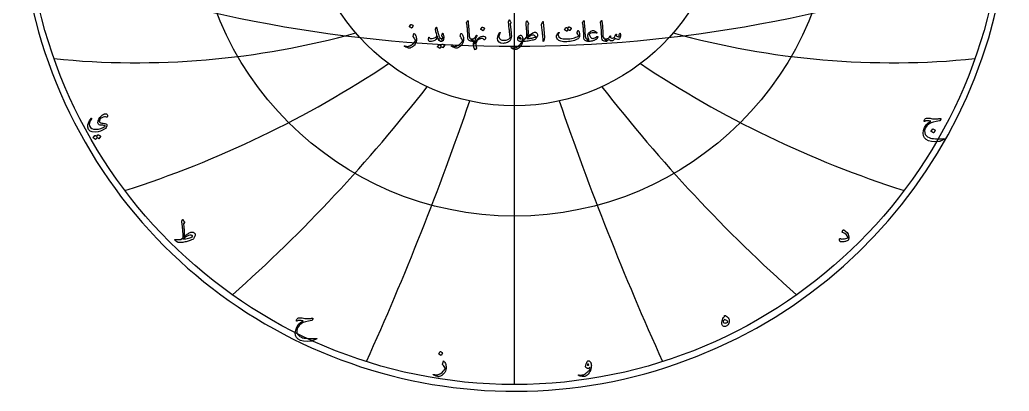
# Model space of a CAD drawing. Header units: millimetres. Extents: x -51 to 51, y -51 to 52.
# Drawn here: x -50.6 to 50.6, y -50.6 to -12.6 of the extents above; entities that cross this region are included whole.
import ezdxf

# ---------------------------------------------------------------- set-up
doc = ezdxf.new("R2010")
doc.units = ezdxf.units.MM
for name, color, linetype in [('CUT_OUTER', 1, 'Continuous'), ('ENGRAVE', 7, 'Continuous'), ('ENGRAVE_FINE', 8, 'Continuous'), ('TEXT', 5, 'Continuous')]:
    doc.layers.add(name, color=color, linetype=linetype)

msp = doc.modelspace()

# ---------------------------------------------------------------- linework, layer by layer
at = {"layer": 'CUT_OUTER'}
msp.add_arc((-0.0002, -0.0001), 50.6325, 130.429406, 87.801075, dxfattribs=at)
at = {"layer": 'ENGRAVE'}
for points in [[(0, -49.95), (0, 49.95)], [(0, -49.95), (0, -21.4029)]]:
    msp.add_lwpolyline(points, dxfattribs=at)
for radius in [49.95, 32.6967, 21.4029]:
    msp.add_circle((0, 0), radius, dxfattribs=at)
for centre, radius, start, end in [((-38.7121, 67.0514), 84.0452, 264.258008, 285.505033), ((38.7121, 67.0514), 84.0452, 254.494967, 275.741992), ((-72.8132, 72.8132), 108.0398, 287.750488, 303.685757), ((72.8132, 72.8132), 108.0398, 236.314243, 252.249512), ((-133.5269, 77.0918), 157.6124, 311.605628, 322.22914), ((133.5269, 77.0918), 157.6124, 217.77086, 228.394372), ((-297.5399, 79.7256), 309.7664, 335.730566, 341.042322), ((297.5399, 79.7256), 309.7664, 198.957678, 204.269434)]:
    msp.add_arc(centre, radius, start, end, dxfattribs=at)
at = {"layer": 'ENGRAVE_FINE'}
msp.add_arc((0, 123.9122), 139.2169, 249.143175, 290.856825, dxfattribs=at)
at = {"layer": 'TEXT'}
for points in [[(-10.605, -13.0777), (-10.6013, -13.074), (-10.5961, -13.0718), (-10.5895, -13.071), (-10.5813, -13.0718), (-10.5239, -13.095), (-10.4698, -13.1235), (-10.4191, -13.1571), (-10.3716, -13.1959), (-10.367, -13.2018), (-10.365, -13.2077), (-10.3655, -13.2136), (-10.3687, -13.2195), (-10.5075, -13.444), (-10.5127, -13.4493), (-10.5193, -13.4506), (-10.5274, -13.4479), (-10.537, -13.441), (-10.5453, -13.4351), (-10.5584, -13.4263), (-10.5764, -13.4145), (-10.5991, -13.3997), (-10.6269, -13.382), (-10.6604, -13.3613), (-10.6993, -13.3376), (-10.7438, -13.3111), (-10.7497, -13.3066), (-10.7527, -13.3022), (-10.7527, -13.2978), (-10.7497, -13.2933)], [(-4.7973, -12.6937), (-4.7916, -12.6848), (-4.7863, -12.6789), (-4.7813, -12.6759), (-4.7767, -12.6759), (-4.7697, -12.6798), (-4.7634, -12.6915), (-4.7578, -12.7108), (-4.753, -12.738), (-4.7287, -12.9586), (-4.7087, -13.1626), (-4.6932, -13.35), (-4.6821, -13.5208), (-4.675, -13.6668), (-4.6685, -13.7977), (-4.6625, -13.9135), (-4.657, -14.0141), (-4.6523, -14.0996), (-4.6485, -14.1699), (-4.6457, -14.2252), (-4.6437, -14.2652), (-4.6175, -14.3852), (-4.5595, -14.4735), (-4.4698, -14.53), (-4.3483, -14.5547), (-4.3145, -14.5636), (-4.2929, -14.5843), (-4.2835, -14.6167), (-4.2863, -14.6611), (-4.3001, -14.7308), (-4.3151, -14.7807), (-4.3312, -14.8106), (-4.3483, -14.8206), (-4.5193, -14.798), (-4.6452, -14.7305), (-4.7261, -14.6179), (-4.7619, -14.4602), (-4.7675, -14.3848), (-4.7726, -14.3092), (-4.7771, -14.2334), (-4.7811, -14.1574), (-4.7847, -14.0812), (-4.7881, -14.0049), (-4.7913, -13.9284), (-4.7944, -13.8517), (-4.7999, -13.7053), (-4.8077, -13.5736), (-4.8177, -13.4565), (-4.8298, -13.3539), (-4.8442, -13.2554), (-4.8609, -13.1504), (-4.8797, -13.039), (-4.9007, -12.9211), (-4.9035, -12.8999), (-4.903, -12.8805), (-4.8991, -12.863), (-4.8919, -12.8473)], [(-0.5495, -12.6228), (-0.5443, -12.6137), (-0.5376, -12.6073), (-0.5295, -12.6034), (-0.5199, -12.6021), (-0.5103, -12.6038), (-0.5022, -12.6087), (-0.4955, -12.617), (-0.4904, -12.6287), (-0.4629, -12.6964), (-0.4335, -12.755), (-0.4023, -12.8043), (-0.3693, -12.8443), (-0.3595, -12.8587), (-0.3567, -12.8753), (-0.3609, -12.8942), (-0.3722, -12.9152), (-0.3794, -12.9254), (-0.3862, -12.9352), (-0.3927, -12.9446), (-0.3988, -12.9536), (-0.4045, -12.9621), (-0.4099, -12.9699), (-0.4149, -12.9769), (-0.4195, -12.9832), (-0.4272, -12.9946), (-0.4328, -13.0083), (-0.4361, -13.0242), (-0.4372, -13.0422), (-0.4337, -13.0933), (-0.4291, -13.149), (-0.4233, -13.2092), (-0.4165, -13.2741), (-0.4088, -13.3436), (-0.4003, -13.4178), (-0.391, -13.4965), (-0.3811, -13.5799), (-0.3699, -13.6631), (-0.36, -13.7412), (-0.3514, -13.8144), (-0.3441, -13.8827), (-0.338, -13.9461), (-0.3327, -14.0049), (-0.3284, -14.0591), (-0.3249, -14.1087), (-0.3211, -14.2554), (-0.3331, -14.3945), (-0.3609, -14.5257), (-0.4047, -14.6492), (-0.4474, -14.7218), (-0.5133, -14.7888), (-0.6024, -14.8503), (-0.7149, -14.9062), (-0.8367, -14.9526), (-0.9512, -14.9853), (-1.0583, -15.0043), (-1.158, -15.0096), (-1.4076, -14.9753), (-1.5863, -14.8811), (-1.6941, -14.7272), (-1.7311, -14.5134), (-1.7181, -14.354), (-1.6764, -14.198), (-1.6059, -14.0453), (-1.5066, -13.896), (-1.499, -13.8873), (-1.491, -13.8819), (-1.4827, -13.8799), (-1.4741, -13.8812), (-1.4648, -13.8847), (-1.4578, -13.8893), (-1.453, -13.895), (-1.4504, -13.9019), (-1.4486, -13.912), (-1.449, -13.9218), (-1.4515, -13.9312), (-1.4563, -13.9403), (-1.5241, -14.0723), (-1.5708, -14.1847), (-1.5965, -14.2776), (-1.6011, -14.3509), (-1.5518, -14.5087), (-1.4453, -14.619), (-1.2815, -14.6815), (-1.0605, -14.6965), (-0.8613, -14.6749), (-0.692, -14.6249), (-0.5526, -14.5464), (-0.4431, -14.4395), (-0.4454, -14.3879), (-0.4494, -14.3276), (-0.455, -14.2587), (-0.4623, -14.181), (-0.4714, -14.0945), (-0.4826, -13.999), (-0.4958, -13.8944), (-0.511, -13.7808), (-0.5254, -13.6635), (-0.5391, -13.5481), (-0.552, -13.4346), (-0.5642, -13.3229), (-0.5755, -13.213), (-0.5856, -13.105), (-0.5947, -12.9989), (-0.6026, -12.8945), (-0.6144, -12.7941), (-0.6139, -12.7827), (-0.6122, -12.772), (-0.6095, -12.762), (-0.6056, -12.7528)], [(1.2525, -12.7291), (1.2595, -12.7215), (1.2658, -12.7166), (1.2713, -12.7142), (1.2761, -12.7143), (1.2819, -12.7169), (1.2872, -12.7217), (1.2922, -12.7287), (1.2968, -12.738), (1.3156, -12.7779), (1.3334, -12.8148), (1.3503, -12.8488), (1.3662, -12.8798), (1.3815, -12.9075), (1.3961, -12.9315), (1.4103, -12.9518), (1.4238, -12.9684), (1.4338, -12.9821), (1.4371, -12.9965), (1.4338, -13.0116), (1.4238, -13.0275), (1.3648, -13.1013), (1.3572, -13.1141), (1.3522, -13.1287), (1.3498, -13.1451), (1.35, -13.1634), (1.3596, -13.3028), (1.3677, -13.4255), (1.3744, -13.5317), (1.3795, -13.6212), (1.3834, -13.6943), (1.3862, -13.7512), (1.3878, -13.7918), (1.3884, -13.8162), (1.3877, -13.8882), (1.3858, -13.9565), (1.3826, -14.0211), (1.3781, -14.0821), (1.3724, -14.1393), (1.3659, -14.1928), (1.3584, -14.2427), (1.35, -14.2888), (1.5507, -14.1352), (1.7244, -14.0171), (1.8712, -13.9344), (1.991, -13.8871), (2.0444, -13.8745), (2.0922, -13.8694), (2.1345, -13.8716), (2.1712, -13.8812), (2.2231, -13.9081), (2.2724, -13.9506), (2.3191, -14.0086), (2.3632, -14.0821), (2.3701, -14.0996), (2.3728, -14.1197), (2.3715, -14.1424), (2.3662, -14.1677), (2.3368, -14.2586), (2.3019, -14.345), (2.2615, -14.4269), (2.2155, -14.5045), (2.1708, -14.5543), (2.1077, -14.5975), (2.0261, -14.6341), (1.926, -14.664), (1.7921, -14.6936), (1.6591, -14.7205), (1.527, -14.7446), (1.3958, -14.7659), (1.2657, -14.7843), (1.1369, -14.7995), (1.0094, -14.8116), (0.8833, -14.8206), (0.869, -14.8165), (0.8559, -14.8043), (0.8439, -14.784), (0.833, -14.7556), (0.8234, -14.7207), (0.8183, -14.6869), (0.8175, -14.6542), (0.8212, -14.6227), (0.8295, -14.5951), (0.8426, -14.5746), (0.8605, -14.5612), (0.8833, -14.5547), (0.9134, -14.553), (0.942, -14.551), (0.9688, -14.5486), (0.994, -14.5458), (1.0176, -14.5431), (1.0395, -14.5407), (1.0597, -14.5386), (1.0782, -14.537), (1.2436, -14.3775), (1.2451, -14.3705), (1.2466, -14.3616), (1.2481, -14.3506), (1.2496, -14.3376), (1.251, -14.3225), (1.2525, -14.3055), (1.254, -14.2864), (1.2555, -14.2652), (1.2568, -14.2422), (1.2577, -14.2176), (1.2582, -14.1913), (1.2584, -14.1633), (1.2584, -14.1339), (1.2584, -14.1031), (1.2584, -14.0711), (1.2584, -14.0378), (1.258, -14.0001), (1.2569, -13.955), (1.2551, -13.9026), (1.2525, -13.8428), (1.2492, -13.776), (1.2451, -13.7025), (1.2403, -13.6223), (1.2348, -13.5356), (1.222, -13.343), (1.2104, -13.1907), (1.1999, -13.0786), (1.1905, -13.0068), (1.1829, -12.9606), (1.1779, -12.9256), (1.1755, -12.9016), (1.1757, -12.8886), (1.1847, -12.8643), (1.1938, -12.8414), (1.2031, -12.82), (1.2126, -12.8), (1.2223, -12.7812), (1.2322, -12.7631), (1.2423, -12.7457), (1.2525, -12.7291)], [(2.8565, -12.8414), (2.8848, -12.7867), (2.9075, -12.7675), (2.9247, -12.7838), (2.9363, -12.8355), (3.0043, -13.5592), (3.0447, -14.0034), (3.0537, -14.3583), (3.0314, -14.6238), (2.9777, -14.7999), (2.9679, -14.8143), (2.9592, -14.8221), (2.9516, -14.8232), (2.9452, -14.8176), (2.94, -14.8089), (2.9363, -14.7977), (2.9341, -14.7838), (2.9334, -14.7674), (2.9334, -14.6395), (2.9274, -14.5038), (2.9156, -14.3603), (2.8979, -14.2091), (2.894, -14.1696), (2.8824, -14.0629), (2.863, -13.8889), (2.8359, -13.6478), (2.7709, -13.1131), (2.7694, -13.0847), (2.7709, -13.0585), (2.7753, -13.0345), (2.7827, -13.0127)], [(7.0749, -12.6937), (7.0806, -12.6848), (7.086, -12.6789), (7.091, -12.6759), (7.0956, -12.6759), (7.1026, -12.6798), (7.1089, -12.6915), (7.1144, -12.7108), (7.1192, -12.738), (7.1436, -12.9586), (7.1635, -13.1626), (7.179, -13.35), (7.1901, -13.5208), (7.1972, -13.6668), (7.2038, -13.7977), (7.2098, -13.9135), (7.2152, -14.0141), (7.2199, -14.0996), (7.2237, -14.1699), (7.2266, -14.2252), (7.2285, -14.2652), (7.2547, -14.3852), (7.3127, -14.4735), (7.4024, -14.53), (7.5239, -14.5547), (7.5577, -14.5636), (7.5793, -14.5843), (7.5887, -14.6167), (7.586, -14.6611), (7.5721, -14.7308), (7.5572, -14.7807), (7.5411, -14.8106), (7.5239, -14.8206), (7.353, -14.798), (7.227, -14.7305), (7.1462, -14.6179), (7.1104, -14.4602), (7.1047, -14.3848), (7.0996, -14.3092), (7.0951, -14.2334), (7.0912, -14.1574), (7.0876, -14.0812), (7.0841, -14.0049), (7.0809, -13.9284), (7.0779, -13.8517), (7.0723, -13.7053), (7.0646, -13.5736), (7.0546, -13.4565), (7.0424, -13.3539), (7.028, -13.2554), (7.0114, -13.1504), (6.9926, -13.039), (6.9715, -12.9211), (6.9687, -12.8999), (6.9693, -12.8805), (6.9732, -12.863), (6.9804, -12.8473)], [(8.9035, -12.6937), (8.9092, -12.6848), (8.9145, -12.6789), (8.9195, -12.6759), (8.9241, -12.6759), (8.9311, -12.6798), (8.9374, -12.6915), (8.943, -12.7108), (8.9478, -12.738), (8.9721, -12.9586), (8.9921, -13.1626), (9.0076, -13.35), (9.0187, -13.5208), (9.0258, -13.6668), (9.0323, -13.7977), (9.0383, -13.9135), (9.0438, -14.0141), (9.0485, -14.0996), (9.0523, -14.1699), (9.0551, -14.2252), (9.0571, -14.2652), (9.0833, -14.3852), (9.1413, -14.4735), (9.231, -14.53), (9.3525, -14.5547), (9.3863, -14.5636), (9.4079, -14.5843), (9.4173, -14.6167), (9.4145, -14.6611), (9.4007, -14.7308), (9.3857, -14.7807), (9.3696, -14.8106), (9.3525, -14.8206), (9.1815, -14.798), (9.0556, -14.7305), (8.9747, -14.6179), (8.9389, -14.4602), (8.9333, -14.3848), (8.9282, -14.3092), (8.9237, -14.2334), (8.9197, -14.1574), (8.9161, -14.0812), (8.9127, -14.0049), (8.9095, -13.9284), (8.9064, -13.8517), (8.9009, -13.7053), (8.8931, -13.5736), (8.8831, -13.4565), (8.871, -13.3539), (8.8566, -13.2554), (8.8399, -13.1504), (8.8211, -13.039), (8.8001, -12.9211), (8.7973, -12.8999), (8.7978, -12.8805), (8.8017, -12.863), (8.8089, -12.8473)], [(-10.3037, -13.9964), (-10.302, -13.991), (-10.3, -13.9868), (-10.2976, -13.9837), (-10.2948, -13.9816), (-10.2865, -13.9809), (-10.2763, -13.9846), (-10.2643, -13.9927), (-10.2505, -14.0053), (-10.1966, -14.0693), (-10.1501, -14.1434), (-10.1109, -14.2274), (-10.0792, -14.3213), (-10.0544, -14.4225), (-10.0393, -14.5222), (-10.0337, -14.6204), (-10.0378, -14.7172), (-10.064, -14.8446), (-10.1072, -14.9668), (-10.1674, -15.0839), (-10.2446, -15.1957), (-10.3369, -15.2971), (-10.4425, -15.3796), (-10.5614, -15.4433), (-10.6936, -15.4882), (-10.729, -15.4958), (-10.7645, -15.4978), (-10.7999, -15.4943), (-10.8354, -15.4852), (-10.9171, -15.4567), (-10.9908, -15.4302), (-11.0567, -15.4057), (-11.1145, -15.3833), (-11.1643, -15.3629), (-11.2058, -15.3445), (-11.2389, -15.3282), (-11.2637, -15.3139), (-11.2689, -15.3095), (-11.2726, -15.305), (-11.2748, -15.3006), (-11.2755, -15.2962), (-11.275, -15.2904), (-11.2733, -15.2851), (-11.2706, -15.2801), (-11.2667, -15.2755), (-11.2617, -15.272), (-11.2556, -15.2703), (-11.2484, -15.2705), (-11.2401, -15.2725), (-11.1895, -15.2861), (-11.1411, -15.2973), (-11.095, -15.306), (-11.051, -15.3124), (-11.0089, -15.3164), (-10.9683, -15.318), (-10.9292, -15.3171), (-10.8915, -15.3139), (-10.8539, -15.3079), (-10.8151, -15.2988), (-10.7749, -15.2865), (-10.7335, -15.2711), (-10.6907, -15.2523), (-10.6467, -15.2301), (-10.6014, -15.2043), (-10.5548, -15.1751), (-10.4239, -15.0809), (-10.3118, -14.9786), (-10.2186, -14.8682), (-10.1441, -14.7497), (-10.1393, -14.7401), (-10.1368, -14.729), (-10.1364, -14.7164), (-10.1382, -14.7024), (-10.1693, -14.6195), (-10.218, -14.5274), (-10.2845, -14.426), (-10.3687, -14.3154), (-10.3723, -14.3084), (-10.3746, -14.3021), (-10.3753, -14.2966), (-10.3746, -14.2918)], [(-7.9611, -13.4204), (-7.9441, -13.4978), (-7.9257, -13.5766), (-7.9057, -13.6566), (-7.8843, -13.7379), (-7.8614, -13.8209), (-7.837, -13.9059), (-7.8112, -13.993), (-7.7839, -14.0821), (-7.7287, -14.2423), (-7.6783, -14.3627), (-7.6327, -14.4432), (-7.5919, -14.4838), (-7.5562, -14.508), (-7.5202, -14.5422), (-7.4839, -14.5863), (-7.4471, -14.6404), (-7.4124, -14.7074), (-7.4028, -14.7578), (-7.4183, -14.7916), (-7.4589, -14.8088), (-7.5902, -14.7955), (-7.7063, -14.7083), (-7.8073, -14.5473), (-7.8932, -14.3125), (-7.895, -14.3086), (-7.8976, -14.3058), (-7.9009, -14.3042), (-7.905, -14.3036), (-7.9079, -14.3042), (-7.9109, -14.3058), (-7.9139, -14.3086), (-7.9168, -14.3125), (-7.9251, -14.3505), (-7.9353, -14.3908), (-7.9473, -14.4332), (-7.9611, -14.4779), (-7.9763, -14.5202), (-7.9921, -14.5554), (-8.0088, -14.5837), (-8.0261, -14.6049), (-8.0885, -14.6594), (-8.1664, -14.7076), (-8.2598, -14.7495), (-8.3688, -14.7851), (-8.4795, -14.8115), (-8.5756, -14.8228), (-8.6568, -14.8189), (-8.7233, -14.7999), (-8.7801, -14.7523), (-8.806, -14.6684), (-8.8008, -14.5484), (-8.7646, -14.3922), (-8.7611, -14.3871), (-8.7565, -14.3834), (-8.7508, -14.3812), (-8.7439, -14.3804), (-8.7358, -14.3813), (-8.7292, -14.3841), (-8.724, -14.3887), (-8.7203, -14.3952), (-8.7063, -14.4279), (-8.6908, -14.455), (-8.6738, -14.4766), (-8.6553, -14.4927), (-8.5977, -14.5141), (-8.5194, -14.5193), (-8.4205, -14.5082), (-8.3008, -14.4809), (-8.1733, -14.4399), (-8.0741, -14.3937), (-8.0034, -14.3424), (-7.9611, -14.2859), (-7.9541, -14.2287), (-7.9655, -14.1308), (-7.9955, -13.9923), (-8.0438, -13.8132), (-8.0671, -13.7189), (-8.0808, -13.6427), (-8.0848, -13.5845), (-8.0793, -13.5444), (-8.0232, -13.3849), (-8.0171, -13.3681), (-8.0106, -13.3561), (-8.0038, -13.3489), (-7.9966, -13.3465), (-7.9877, -13.3511), (-7.9788, -13.365), (-7.97, -13.3881), (-7.9611, -13.4204)], [(-7.3644, -14.3745), (-7.3818, -14.3455), (-7.3984, -14.3206), (-7.4143, -14.2997), (-7.4294, -14.2829), (-7.4403, -14.2685), (-7.4464, -14.2519), (-7.4477, -14.2331), (-7.4442, -14.212), (-7.3821, -13.9875), (-7.3734, -13.968), (-7.3622, -13.9624), (-7.3483, -13.9709), (-7.3319, -13.9934), (-7.3072, -14.0413), (-7.2861, -14.0991), (-7.2688, -14.1668), (-7.2551, -14.2445), (-7.2472, -14.3191), (-7.244, -14.3922), (-7.2457, -14.4639), (-7.2521, -14.534), (-7.2627, -14.5951), (-7.2765, -14.6485), (-7.2937, -14.6941), (-7.3142, -14.732), (-7.3395, -14.76), (-7.374, -14.7822), (-7.4178, -14.7984), (-7.4707, -14.8088), (-7.525, -14.8108), (-7.5756, -14.8021), (-7.6225, -14.7827), (-7.6657, -14.7526), (-7.6991, -14.7144), (-7.7167, -14.6707), (-7.7183, -14.6214), (-7.7041, -14.5665), (-7.6814, -14.5217), (-7.6546, -14.4934), (-7.6238, -14.4818), (-7.5889, -14.4868), (-7.5084, -14.5062), (-7.4383, -14.5082), (-7.3784, -14.4929), (-7.329, -14.4602), (-7.3278, -14.4515), (-7.3334, -14.4343), (-7.3456, -14.4087), (-7.3644, -14.3745)], [(-5.4768, -13.9964), (-5.4751, -13.991), (-5.4731, -13.9868), (-5.4707, -13.9837), (-5.4679, -13.9816), (-5.4596, -13.9809), (-5.4495, -13.9846), (-5.4375, -13.9927), (-5.4236, -14.0053), (-5.3697, -14.0693), (-5.3232, -14.1434), (-5.284, -14.2274), (-5.2523, -14.3213), (-5.2275, -14.4225), (-5.2124, -14.5222), (-5.2069, -14.6204), (-5.2109, -14.7172), (-5.2371, -14.8446), (-5.2803, -14.9668), (-5.3405, -15.0839), (-5.4177, -15.1957), (-5.51, -15.2971), (-5.6156, -15.3796), (-5.7345, -15.4433), (-5.8667, -15.4882), (-5.9022, -15.4958), (-5.9376, -15.4978), (-5.9731, -15.4943), (-6.0085, -15.4852), (-6.0902, -15.4567), (-6.164, -15.4302), (-6.2298, -15.4057), (-6.2877, -15.3833), (-6.3374, -15.3629), (-6.3789, -15.3445), (-6.412, -15.3282), (-6.4368, -15.3139), (-6.442, -15.3095), (-6.4457, -15.305), (-6.4479, -15.3006), (-6.4487, -15.2962), (-6.4481, -15.2904), (-6.4464, -15.2851), (-6.4437, -15.2801), (-6.4398, -15.2755), (-6.4348, -15.272), (-6.4287, -15.2703), (-6.4215, -15.2705), (-6.4132, -15.2725), (-6.3626, -15.2861), (-6.3142, -15.2973), (-6.2681, -15.306), (-6.2241, -15.3124), (-6.1821, -15.3164), (-6.1414, -15.318), (-6.1023, -15.3171), (-6.0646, -15.3139), (-6.0271, -15.3079), (-5.9882, -15.2988), (-5.948, -15.2865), (-5.9066, -15.2711), (-5.8638, -15.2523), (-5.8198, -15.2301), (-5.7745, -15.2043), (-5.7279, -15.1751), (-5.597, -15.0809), (-5.4849, -14.9786), (-5.3917, -14.8682), (-5.3173, -14.7497), (-5.3125, -14.7401), (-5.3099, -14.729), (-5.3095, -14.7164), (-5.3113, -14.7024), (-5.3424, -14.6195), (-5.3911, -14.5274), (-5.4576, -14.426), (-5.5418, -14.3154), (-5.5455, -14.3084), (-5.5477, -14.3021), (-5.5484, -14.2966), (-5.5477, -14.2918)], [(-3.2937, -13.3495), (-3.2901, -13.3458), (-3.2849, -13.3436), (-3.2782, -13.3428), (-3.2701, -13.3436), (-3.2127, -13.3668), (-3.1586, -13.3953), (-3.1078, -13.4289), (-3.0604, -13.4676), (-3.0558, -13.4735), (-3.0537, -13.4794), (-3.0543, -13.4854), (-3.0574, -13.4913), (-3.1963, -13.7158), (-3.2014, -13.7211), (-3.2081, -13.7224), (-3.2162, -13.7196), (-3.2258, -13.7128), (-3.2341, -13.7069), (-3.2472, -13.698), (-3.2651, -13.6862), (-3.2878, -13.6715), (-3.3157, -13.6537), (-3.3491, -13.6331), (-3.3881, -13.6094), (-3.4326, -13.5828), (-3.4385, -13.5784), (-3.4414, -13.574), (-3.4414, -13.5695), (-3.4385, -13.5651)], [(0.8242, -14.8531), (0.7549, -15.0962), (0.6388, -15.2999), (0.4758, -15.464), (0.2659, -15.5886), (0.2365, -15.6013), (0.2075, -15.6126), (0.1789, -15.6227), (0.1507, -15.6315), (0.123, -15.6387), (0.096, -15.6444), (0.0698, -15.6483), (0.0443, -15.6507), (-0.0192, -15.6416), (-0.1034, -15.6086), (-0.2083, -15.5515), (-0.3338, -15.4705), (-0.3473, -15.4588), (-0.3552, -15.4476), (-0.3576, -15.4367), (-0.3545, -15.4261), (-0.3475, -15.418), (-0.3382, -15.4143), (-0.3268, -15.4151), (-0.3131, -15.4202), (-0.1826, -15.4625), (-0.0362, -15.4623), (0.1261, -15.4197), (0.3043, -15.3346), (0.4498, -15.2358), (0.5701, -15.1197), (0.6654, -14.9862), (0.7356, -14.8353), (0.735, -14.83), (0.7333, -14.8257), (0.7306, -14.8226), (0.7267, -14.8206), (0.625, -14.8147), (0.5384, -14.8028), (0.4669, -14.7851), (0.4106, -14.7615), (0.367, -14.7249), (0.3397, -14.6743), (0.3286, -14.6097), (0.3338, -14.5311), (0.3355, -14.5206), (0.3375, -14.51), (0.3399, -14.4992), (0.3427, -14.4882), (0.3458, -14.4769), (0.3493, -14.465), (0.3532, -14.4525), (0.3574, -14.4395), (0.3921, -14.3551), (0.4342, -14.2852), (0.4837, -14.2296), (0.5406, -14.1884), (0.5987, -14.1659), (0.6521, -14.1663), (0.7007, -14.1895), (0.7444, -14.2357), (0.7826, -14.2999), (0.8116, -14.3745), (0.8314, -14.4594), (0.8419, -14.5547), (0.8477, -14.5546), (0.8533, -14.5543), (0.8588, -14.5539), (0.8641, -14.5532), (0.8693, -14.5526), (0.8748, -14.5521), (0.8804, -14.5518), (0.8862, -14.5518), (0.9061, -14.556), (0.9217, -14.5687), (0.9327, -14.59), (0.9394, -14.6197), (0.9422, -14.6524), (0.9416, -14.6854), (0.9377, -14.7188), (0.9305, -14.7526), (0.9211, -14.7824), (0.9106, -14.8036), (0.8989, -14.8163), (0.8862, -14.8206), (0.8301, -14.8206), (0.8297, -14.8259), (0.8286, -14.8331), (0.8268, -14.8422), (0.8242, -14.8531)], [(1.8876, -14.153), (1.8727, -14.1535), (1.8573, -14.1552), (1.8417, -14.1579), (1.8256, -14.1618), (1.6805, -14.2189), (1.5376, -14.2984), (1.3969, -14.4005), (1.2584, -14.5252), (1.3967, -14.5122), (1.528, -14.4971), (1.6522, -14.4798), (1.7695, -14.4602), (1.8797, -14.4382), (1.9829, -14.4137), (2.0791, -14.3865), (2.1683, -14.3568), (2.1766, -14.3533), (2.1808, -14.3487), (2.181, -14.3429), (2.1771, -14.3361), (2.1136, -14.2582), (2.0442, -14.2017), (1.9689, -14.1666), (1.8876, -14.153)], [(6.5373, -13.7217), (6.5571, -13.7466), (6.5753, -13.7741), (6.5918, -13.8042), (6.6067, -13.8369), (6.6199, -13.872), (6.6314, -13.9093), (6.6413, -13.9488), (6.6495, -13.9905), (6.6602, -14.0743), (6.6628, -14.1574), (6.6573, -14.2397), (6.6436, -14.3213), (6.6229, -14.3941), (6.5964, -14.4528), (6.5639, -14.4975), (6.5255, -14.5281), (6.4036, -14.5926), (6.2744, -14.65), (6.1377, -14.7004), (5.9937, -14.7438), (5.8423, -14.7798), (5.6836, -14.808), (5.5174, -14.8285), (5.3438, -14.8413), (5.0185, -14.8379), (4.7516, -14.7925), (4.5429, -14.705), (4.3926, -14.5754), (4.331, -14.474), (4.3025, -14.3649), (4.3073, -14.248), (4.3454, -14.1234), (4.3582, -14.0966), (4.3731, -14.0691), (4.39, -14.0412), (4.4089, -14.0126), (4.4298, -13.9836), (4.4528, -13.9539), (4.4779, -13.9237), (4.5049, -13.893), (4.5139, -13.8843), (4.5234, -13.879), (4.5331, -13.8769), (4.5433, -13.8782), (4.5501, -13.8808), (4.5559, -13.8856), (4.5605, -13.8926), (4.564, -13.9019), (4.5656, -13.9105), (4.5647, -13.9189), (4.5612, -13.9268), (4.5551, -13.9344), (4.5298, -13.9645), (4.5071, -13.9957), (4.487, -14.028), (4.4695, -14.0614), (4.4575, -14.0933), (4.451, -14.1242), (4.4501, -14.1539), (4.4547, -14.1825), (4.547, -14.3496), (4.7205, -14.4668), (4.9753, -14.5342), (5.3113, -14.5518), (5.4961, -14.5446), (5.6721, -14.5292), (5.8395, -14.5055), (5.9982, -14.4735), (6.1484, -14.4331), (6.2902, -14.3845), (6.4238, -14.3275), (6.5491, -14.2623), (6.5369, -14.2013), (6.5092, -14.1338), (6.466, -14.0595), (6.4073, -13.9787), (6.4054, -13.9709), (6.4058, -13.9565), (6.4084, -13.9355), (6.4132, -13.9078), (6.4145, -13.905), (6.4154, -13.9026), (6.416, -13.9006), (6.4162, -13.8989), (6.4258, -13.8613), (6.4398, -13.8192), (6.4583, -13.7726), (6.4811, -13.7217), (6.4913, -13.7062), (6.504, -13.701), (6.5194, -13.7062), (6.5373, -13.7217)], [(5.5743, -13.3288), (5.578, -13.3251), (5.5831, -13.3229), (5.5898, -13.3221), (5.5979, -13.3229), (5.627, -13.3338), (5.6551, -13.3458), (5.6824, -13.3589), (5.7087, -13.3731), (5.7342, -13.3886), (5.7593, -13.4056), (5.7837, -13.4241), (5.8076, -13.444), (5.8122, -13.4501), (5.8143, -13.4565), (5.8137, -13.4634), (5.8106, -13.4706), (5.6688, -13.6951), (5.6649, -13.698), (5.6592, -13.698), (5.6516, -13.6951), (5.6422, -13.6892), (5.6357, -13.6837), (5.6252, -13.6763), (5.6106, -13.6667), (5.592, -13.6552), (5.5691, -13.6415), (5.5418, -13.6253), (5.51, -13.6067), (5.4738, -13.5858), (5.3616, -13.7601), (5.3564, -13.7654), (5.3498, -13.7667), (5.3416, -13.764), (5.332, -13.7571), (5.3237, -13.7512), (5.3106, -13.7424), (5.2927, -13.7305), (5.27, -13.7158), (5.2421, -13.698), (5.2087, -13.6774), (5.1697, -13.6537), (5.1252, -13.6271), (5.1206, -13.6227), (5.1186, -13.6183), (5.1192, -13.6139), (5.1223, -13.6094), (5.267, -13.3938), (5.2707, -13.3901), (5.2759, -13.3879), (5.2825, -13.3871), (5.2907, -13.3879), (5.3154, -13.3959), (5.3394, -13.4052), (5.3627, -13.4158), (5.3852, -13.4277), (5.407, -13.4408), (5.428, -13.4547), (5.4483, -13.4696), (5.4679, -13.4854)], [(8.5194, -14.3391), (8.4397, -14.5163), (8.4295, -14.5338), (8.4197, -14.5481), (8.4103, -14.559), (8.4013, -14.5665), (8.3553, -14.598), (8.306, -14.6275), (8.2534, -14.6549), (8.1974, -14.6803), (8.1384, -14.704), (8.0763, -14.7264), (8.0113, -14.7476), (7.9434, -14.7674), (7.8164, -14.7984), (7.7041, -14.8176), (7.6066, -14.825), (7.5239, -14.8206), (7.4923, -14.8062), (7.4715, -14.7777), (7.4613, -14.7353), (7.4619, -14.6788), (7.4695, -14.6278), (7.4803, -14.5902), (7.4946, -14.5658), (7.5121, -14.5547), (7.5151, -14.5547), (7.518, -14.5547), (7.521, -14.5547), (7.5239, -14.5547), (7.5459, -14.5569), (7.5675, -14.5577), (7.5887, -14.5569), (7.6096, -14.5547), (7.5738, -14.5017), (7.5461, -14.4432), (7.5265, -14.3791), (7.5151, -14.3095), (7.5134, -14.1849), (7.535, -14.0739), (7.5799, -13.9766), (7.648, -13.893), (7.7357, -13.8149), (7.8215, -13.7549), (7.9055, -13.713), (7.9877, -13.6892), (8.0763, -13.6894), (8.1768, -13.7224), (8.289, -13.7883), (8.4131, -13.8871), (8.4271, -13.9024), (8.4338, -13.9189), (8.433, -13.9364), (8.4249, -13.955), (8.4133, -13.9694), (8.3991, -13.9772), (8.3823, -13.9783), (8.3629, -13.9728), (8.2238, -13.9325), (8.0844, -13.9181), (7.9447, -13.9296), (7.8046, -13.9669), (7.749, -13.9903), (7.7063, -14.0163), (7.6766, -14.045), (7.6598, -14.0762), (7.6557, -14.1157), (7.6672, -14.1663), (7.6941, -14.2279), (7.7366, -14.3007), (7.7883, -14.3741), (7.837, -14.4292), (7.8828, -14.4657), (7.9257, -14.4838), (8.0189, -14.493), (8.1125, -14.4823), (8.2065, -14.4517), (8.3008, -14.4011), (8.3865, -14.342), (8.4308, -14.314), (8.4663, -14.2977), (8.4928, -14.2933), (8.5106, -14.3007), (8.5178, -14.3097), (8.5216, -14.3191), (8.5222, -14.3289), (8.5194, -14.3391)], [(10.7852, -13.9787), (10.7916, -13.9742), (10.7992, -13.9757), (10.8079, -13.9831), (10.8177, -13.9964), (10.8282, -14.0189), (10.8361, -14.051), (10.8415, -14.0928), (10.8443, -14.1441), (10.8452, -14.2024), (10.842, -14.2593), (10.8348, -14.3147), (10.8236, -14.3686), (10.7907, -14.4735), (10.7542, -14.5488), (10.7139, -14.5946), (10.67, -14.6108), (10.566, -14.6047), (10.4698, -14.5776), (10.3814, -14.5294), (10.3007, -14.4602), (10.2453, -14.5693), (10.1796, -14.6544), (10.1035, -14.7155), (10.0171, -14.7526), (9.9265, -14.7608), (9.8347, -14.7379), (9.7418, -14.6839), (9.6479, -14.599), (9.5718, -14.6959), (9.4972, -14.7652), (9.4241, -14.8067), (9.3525, -14.8206), (9.3381, -14.8124), (9.3244, -14.7881), (9.3115, -14.7475), (9.2993, -14.6906), (9.2949, -14.6345), (9.3022, -14.5931), (9.3214, -14.5665), (9.3525, -14.5547), (9.4887, -14.5239), (9.608, -14.4639), (9.7103, -14.3747), (9.7956, -14.2564), (9.8002, -14.2499), (9.8052, -14.2453), (9.8105, -14.2425), (9.8162, -14.2416), (9.8233, -14.2423), (9.8295, -14.2445), (9.8351, -14.2482), (9.8399, -14.2534), (9.8427, -14.2693), (9.8362, -14.2962), (9.8205, -14.3343), (9.7956, -14.3834), (9.8282, -14.4212), (9.879, -14.4491), (9.9479, -14.467), (10.0348, -14.475), (10.1432, -14.4522), (10.2379, -14.3782), (10.319, -14.2528), (10.3864, -14.0762), (10.3897, -14.0671), (10.3938, -14.0606), (10.3986, -14.0568), (10.4041, -14.0555), (10.4124, -14.0562), (10.4196, -14.0584), (10.4257, -14.0621), (10.4307, -14.0673), (10.4344, -14.0747), (10.4366, -14.0821), (10.4373, -14.0895), (10.4366, -14.0968), (10.4071, -14.2209), (10.4416, -14.2516), (10.4831, -14.2785), (10.5317, -14.3018), (10.5873, -14.3213), (10.6413, -14.3341), (10.6825, -14.3369), (10.7108, -14.3296), (10.7261, -14.3125), (10.7311, -14.2863), (10.7283, -14.249), (10.7178, -14.2006), (10.6995, -14.1411), (10.7026, -14.1243), (10.718, -14.0917), (10.7455, -14.0431), (10.7852, -13.9787)], [(-7.4176, -15.0835), (-7.4139, -15.0798), (-7.4087, -15.0776), (-7.4021, -15.0768), (-7.3939, -15.0776), (-7.3649, -15.0885), (-7.3367, -15.1005), (-7.3095, -15.1136), (-7.2832, -15.1278), (-7.2576, -15.1433), (-7.2326, -15.1603), (-7.2081, -15.1787), (-7.1842, -15.1987), (-7.1796, -15.2048), (-7.1776, -15.2112), (-7.1781, -15.2181), (-7.1813, -15.2253), (-7.323, -15.4498), (-7.3269, -15.4527), (-7.3326, -15.4527), (-7.3402, -15.4498), (-7.3496, -15.4439), (-7.3561, -15.4384), (-7.3666, -15.431), (-7.3812, -15.4214), (-7.3999, -15.4099), (-7.4227, -15.3961), (-7.4501, -15.38), (-7.4818, -15.3614), (-7.518, -15.3405), (-7.6303, -15.5148), (-7.6354, -15.5201), (-7.6421, -15.5214), (-7.6502, -15.5186), (-7.6598, -15.5118), (-7.6681, -15.5059), (-7.6812, -15.497), (-7.6991, -15.4852), (-7.7218, -15.4705), (-7.7497, -15.4527), (-7.7831, -15.4321), (-7.8221, -15.4084), (-7.8666, -15.3818), (-7.8712, -15.3774), (-7.8732, -15.373), (-7.8727, -15.3685), (-7.8695, -15.3641), (-7.7248, -15.1485), (-7.7211, -15.1448), (-7.7159, -15.1426), (-7.7093, -15.1418), (-7.7012, -15.1426), (-7.6764, -15.1506), (-7.6524, -15.1599), (-7.6292, -15.1705), (-7.6066, -15.1824), (-7.5848, -15.1955), (-7.5638, -15.2094), (-7.5435, -15.2243), (-7.5239, -15.24)], [(-3.8757, -14.7969), (-3.9082, -14.8667), (-3.9318, -14.9402), (-3.9466, -15.0174), (-3.9525, -15.0983), (-3.9499, -15.1824), (-3.9392, -15.2696), (-3.9204, -15.3597), (-3.8934, -15.4527), (-3.8901, -15.4651), (-3.889, -15.4756), (-3.8901, -15.4843), (-3.8934, -15.4911), (-3.9998, -15.6418), (-4.0095, -15.6527), (-4.0182, -15.6588), (-4.0258, -15.6601), (-4.0323, -15.6566), (-4.1334, -15.4832), (-4.1829, -15.2703), (-4.1807, -15.0179), (-4.1268, -14.726), (-4.1783, -14.7674), (-4.2324, -14.7969), (-4.2891, -14.8147), (-4.3483, -14.8206), (-4.3611, -14.8167), (-4.3727, -14.8051), (-4.3832, -14.7857), (-4.3926, -14.7585), (-4.398, -14.7422), (-4.4022, -14.7257), (-4.4054, -14.709), (-4.4074, -14.6921), (-4.4089, -14.6752), (-4.4104, -14.6585), (-4.4118, -14.6419), (-4.4133, -14.6256), (-4.4115, -14.5957), (-4.4, -14.5739), (-4.379, -14.5602), (-4.3483, -14.5547), (-4.2278, -14.5278), (-4.1142, -14.4617), (-4.0077, -14.3564), (-3.9082, -14.212), (-3.8947, -14.1938), (-3.8809, -14.1832), (-3.8666, -14.1805), (-3.8521, -14.1855), (-3.8413, -14.1949), (-3.8358, -14.2054), (-3.8354, -14.217), (-3.8402, -14.2298), (-3.8664, -14.2759), (-3.8916, -14.3228), (-3.9158, -14.3705), (-3.9392, -14.4188), (-3.9616, -14.4679), (-3.9831, -14.5178), (-4.0037, -14.5684), (-4.0234, -14.6197), (-4.067, -14.7595), (-4.0913, -14.8804), (-4.0965, -14.9825), (-4.0825, -15.0658), (-4.0812, -15.0683), (-4.0803, -15.0702), (-4.0797, -15.0713), (-4.0795, -15.0717), (-4.0793, -15.0713), (-4.0788, -15.0702), (-4.0779, -15.0683), (-4.0766, -15.0658), (-4.0586, -15.0234), (-4.04, -14.9819), (-4.0209, -14.9414), (-4.0012, -14.9018), (-3.9808, -14.8629), (-3.9595, -14.8246), (-3.9373, -14.7869), (-3.9141, -14.7497), (-3.8973, -14.7238), (-3.8823, -14.7083), (-3.8692, -14.7032), (-3.858, -14.7083), (-3.8524, -14.7194), (-3.8535, -14.7379), (-3.8613, -14.7637), (-3.8757, -14.7969)], [(-3.1313, -14.6374), (-3.1695, -14.5776), (-3.2192, -14.537), (-3.2803, -14.5156), (-3.3528, -14.5134), (-3.394, -14.5186), (-3.4348, -14.5255), (-3.4752, -14.5341), (-3.5153, -14.5444), (-3.555, -14.5566), (-3.5943, -14.5713), (-3.6333, -14.5884), (-3.6719, -14.6079), (-3.738, -14.6522), (-3.8004, -14.7142), (-3.8591, -14.794), (-3.9141, -14.8915), (-3.9298, -14.9134), (-3.9444, -14.9262), (-3.9578, -14.9297), (-3.9702, -14.924), (-3.9806, -14.9125), (-3.985, -14.8989), (-3.9835, -14.883), (-3.9761, -14.8649), (-3.9649, -14.8411), (-3.9547, -14.8198), (-3.9457, -14.8012), (-3.9377, -14.7851), (-3.9307, -14.7715), (-3.9244, -14.76), (-3.9189, -14.7508), (-3.9141, -14.7438), (-3.8707, -14.6784), (-3.8262, -14.6182), (-3.7806, -14.5632), (-3.7339, -14.5134), (-3.6861, -14.4685), (-3.6372, -14.4284), (-3.5871, -14.3932), (-3.536, -14.3627), (-3.4047, -14.3031), (-3.2827, -14.2719), (-3.1699, -14.2691), (-3.0663, -14.2948), (-3.0222, -14.3171), (-2.9902, -14.3457), (-2.9705, -14.3806), (-2.9629, -14.4218), (-2.9673, -14.4779), (-2.9836, -14.5311), (-3.0116, -14.5813), (-3.0515, -14.6286), (-3.0775, -14.6491), (-3.0995, -14.6574), (-3.1174, -14.6535), (-3.1313, -14.6374)], [(0.6824, -14.5222), (0.6514, -14.4681), (0.6174, -14.4299), (0.5805, -14.4076), (0.5406, -14.4011), (0.5168, -14.4074), (0.4955, -14.4173), (0.4769, -14.431), (0.4608, -14.4484), (0.4557, -14.4576), (0.4549, -14.4676), (0.4586, -14.4783), (0.4667, -14.4897), (0.4972, -14.5165), (0.5413, -14.5348), (0.5991, -14.5446), (0.6706, -14.5458), (0.678, -14.5444), (0.6824, -14.5399), (0.6839, -14.5326), (0.6824, -14.5222)], [(-41.7545, -22.5597), (-41.8565, -22.5256), (-41.9703, -22.5242), (-42.096, -22.5555), (-42.2334, -22.6195), (-42.3207, -22.6806), (-42.3933, -22.7535), (-42.4514, -22.8381), (-42.495, -22.9346), (-42.4993, -22.9539), (-42.4997, -22.974), (-42.4961, -22.9949), (-42.4887, -23.0166), (-42.4386, -23.0839), (-42.3547, -23.1347), (-42.237, -23.169), (-42.0853, -23.1867), (-41.9357, -23.2027), (-41.8269, -23.2316), (-41.7592, -23.2736), (-41.7324, -23.3285), (-41.7295, -23.4435), (-41.7521, -23.5459), (-41.8004, -23.6357), (-41.8742, -23.7129), (-42.1088, -23.873), (-42.3587, -23.991), (-42.6239, -24.0668), (-42.9046, -24.1005), (-43.211, -24.0792), (-43.4402, -23.9871), (-43.5923, -23.824), (-43.6671, -23.59), (-43.6714, -23.4616), (-43.6529, -23.3222), (-43.6116, -23.1717), (-43.5474, -23.0103), (-43.525, -22.9654), (-43.5021, -22.922), (-43.4785, -22.8803), (-43.4544, -22.8401), (-43.4295, -22.8013), (-43.4036, -22.7637), (-43.3767, -22.7273), (-43.3489, -22.692), (-43.3339, -22.6774), (-43.3205, -22.6715), (-43.3087, -22.6743), (-43.2984, -22.6857), (-43.2927, -22.6999), (-43.2914, -22.7141), (-43.2943, -22.7283), (-43.3016, -22.7424), (-43.4312, -22.9512), (-43.508, -23.1395), (-43.532, -23.3072), (-43.5033, -23.4545), (-43.4107, -23.6097), (-43.2748, -23.7192), (-43.0956, -23.783), (-42.8731, -23.8012), (-42.5879, -23.7785), (-42.3311, -23.72), (-42.1027, -23.6257), (-41.9026, -23.4955), (-41.8906, -23.4845), (-41.886, -23.4735), (-41.889, -23.4624), (-41.8994, -23.4514), (-41.9418, -23.4309), (-42.0152, -23.4136), (-42.1198, -23.3994), (-42.2555, -23.3884), (-42.3935, -23.3714), (-42.4989, -23.3395), (-42.5716, -23.2927), (-42.6115, -23.2308), (-42.6301, -23.1582), (-42.6352, -23.0819), (-42.6269, -23.0022), (-42.6052, -22.9189), (-42.5349, -22.7552), (-42.4374, -22.6046), (-42.3128, -22.4669), (-42.1609, -22.3423), (-42.1206, -22.3127), (-42.0814, -22.2871), (-42.0434, -22.2655), (-42.0066, -22.2477), (-41.9711, -22.2337), (-41.9372, -22.2233), (-41.9049, -22.2164), (-41.8742, -22.2131), (-41.7541, -22.2243), (-41.6804, -22.2769), (-41.6533, -22.3708), (-41.6725, -22.5061), (-41.6871, -22.5425), (-41.7056, -22.5636), (-41.7281, -22.5693), (-41.7545, -22.5597)], [(43.6183, -22.755), (43.5426, -22.9252), (43.5358, -22.9364), (43.5277, -22.9449), (43.5184, -22.9506), (43.508, -22.9535), (43.1584, -23.0087), (42.866, -23.0764), (42.6306, -23.1568), (42.4524, -23.2497), (42.2025, -23.4536), (42.042, -23.6775), (41.9709, -23.9215), (41.9892, -24.1856), (42.0448, -24.3285), (42.1389, -24.455), (42.2716, -24.5649), (42.443, -24.6582), (42.5633, -24.7), (42.7132, -24.7338), (42.8926, -24.7598), (43.1015, -24.778), (43.2126, -24.7833), (43.3221, -24.7866), (43.43, -24.788), (43.5363, -24.7874), (43.6407, -24.785), (43.7427, -24.7811), (43.8424, -24.7756), (43.9397, -24.7685), (43.9625, -24.7669), (43.9806, -24.7685), (43.994, -24.7732), (44.0027, -24.7811), (44.0074, -24.7908), (44.009, -24.8008), (44.0074, -24.8112), (44.0027, -24.8221), (43.9992, -24.8279), (43.9952, -24.8327), (43.9906, -24.8365), (43.9854, -24.8394), (43.9797, -24.8419), (43.9739, -24.8445), (43.9679, -24.8474), (43.9617, -24.8504), (43.8709, -24.8794), (43.7908, -24.9095), (43.7213, -24.9408), (43.6624, -24.9733), (43.6247, -24.9968), (43.5903, -25.0166), (43.5593, -25.033), (43.5316, -25.0458), (43.5077, -25.0556), (43.4879, -25.0631), (43.4722, -25.0682), (43.4607, -25.071), (43.0298, -25.0869), (42.6635, -25.056), (42.3618, -24.9782), (42.1247, -24.8536), (41.9534, -24.6826), (41.8522, -24.4692), (41.821, -24.2131), (41.86, -23.9146), (41.9632, -23.6139), (42.1247, -23.3577), (42.3445, -23.146), (42.6226, -22.9788), (42.4256, -22.9411), (42.2539, -22.9323), (42.1074, -22.9522), (41.9861, -23.0008), (41.9754, -23.0047), (41.9656, -23.0071), (41.9565, -23.0079), (41.9483, -23.0071), (41.9414, -23.0046), (41.9364, -23), (41.9335, -22.9935), (41.9325, -22.9851), (41.9368, -22.9459), (41.9435, -22.9071), (41.9526, -22.8687), (41.964, -22.8307), (42.0042, -22.7568), (42.068, -22.7023), (42.1554, -22.667), (42.2665, -22.6511), (42.3368, -22.6516), (42.4248, -22.6597), (42.5306, -22.6753), (42.6541, -22.6983), (42.7815, -22.7214), (42.8991, -22.7369), (43.0068, -22.745), (43.1047, -22.7456), (43.1517, -22.7435), (43.2016, -22.7405), (43.2541, -22.7364), (43.3095, -22.7314), (43.3676, -22.7252), (43.4284, -22.7176), (43.492, -22.7087), (43.5584, -22.6983), (43.5964, -22.6971), (43.6191, -22.7062), (43.6263, -22.7255), (43.6183, -22.755)], [(42.8053, -23.7759), (42.8093, -23.772), (42.8148, -23.7696), (42.8219, -23.7689), (42.8305, -23.7696), (42.8918, -23.7945), (42.9495, -23.8248), (43.0036, -23.8606), (43.0542, -23.902), (43.0592, -23.9083), (43.0613, -23.9146), (43.0607, -23.9209), (43.0574, -23.9272), (42.9093, -24.1667), (42.9038, -24.1724), (42.8967, -24.1738), (42.888, -24.1708), (42.8778, -24.1635), (42.8689, -24.1572), (42.855, -24.1478), (42.8358, -24.1352), (42.8116, -24.1194), (42.7819, -24.1005), (42.7462, -24.0784), (42.7047, -24.0532), (42.6572, -24.0249), (42.6509, -24.0201), (42.6478, -24.0154), (42.6478, -24.0107), (42.6509, -24.006)], [(-42.6367, -24.3778), (-42.6328, -24.3738), (-42.6273, -24.3715), (-42.6202, -24.3707), (-42.6115, -24.3715), (-42.5805, -24.3831), (-42.5505, -24.3959), (-42.5214, -24.4099), (-42.4934, -24.425), (-42.4661, -24.4416), (-42.4394, -24.4597), (-42.4133, -24.4794), (-42.3878, -24.5007), (-42.3829, -24.5072), (-42.3807, -24.5141), (-42.3813, -24.5213), (-42.3847, -24.529), (-42.5359, -24.7685), (-42.5401, -24.7717), (-42.5462, -24.7717), (-42.5542, -24.7685), (-42.5643, -24.7622), (-42.5712, -24.7564), (-42.5824, -24.7484), (-42.5979, -24.7383), (-42.6178, -24.726), (-42.6423, -24.7113), (-42.6714, -24.6941), (-42.7053, -24.6743), (-42.7439, -24.6519), (-42.8636, -24.8378), (-42.8691, -24.8435), (-42.8762, -24.8449), (-42.8849, -24.842), (-42.8951, -24.8347), (-42.904, -24.8284), (-42.918, -24.8189), (-42.9371, -24.8063), (-42.9613, -24.7906), (-42.991, -24.7717), (-43.0267, -24.7496), (-43.0682, -24.7244), (-43.1157, -24.696), (-43.1206, -24.6913), (-43.1228, -24.6866), (-43.1222, -24.6819), (-43.1188, -24.6771), (-42.9644, -24.4471), (-42.9605, -24.4432), (-42.955, -24.4408), (-42.9479, -24.44), (-42.9392, -24.4408), (-42.9128, -24.4494), (-42.8872, -24.4593), (-42.8624, -24.4706), (-42.8384, -24.4833), (-42.8152, -24.4972), (-42.7927, -24.5121), (-42.7711, -24.5279), (-42.7502, -24.5448)], [(-34.0527, -33.2122), (-34.0378, -33.1779), (-34.0244, -33.1476), (-34.0125, -33.1212), (-34.0023, -33.0988), (-33.9938, -33.0804), (-33.9873, -33.0665), (-33.9828, -33.0568), (-33.9802, -33.0515), (-33.9749, -33.0446), (-33.9684, -33.0397), (-33.9607, -33.0367), (-33.9519, -33.0357), (-33.9446, -33.0369), (-33.9385, -33.0405), (-33.9336, -33.0464), (-33.9298, -33.0546), (-33.9133, -33.0948), (-33.8983, -33.1303), (-33.8849, -33.161), (-33.8731, -33.187), (-33.8663, -33.1984), (-33.8585, -33.2106), (-33.8498, -33.2236), (-33.84, -33.2374), (-33.8291, -33.252), (-33.8168, -33.2673), (-33.8031, -33.2835), (-33.788, -33.3004), (-33.7786, -33.3176), (-33.7754, -33.3343), (-33.7786, -33.3506), (-33.788, -33.3666), (-33.8479, -33.4454), (-33.856, -33.4582), (-33.8613, -33.4714), (-33.8639, -33.485), (-33.8637, -33.4989), (-33.8329, -33.8457), (-33.8132, -34.1268), (-33.8046, -34.342), (-33.8069, -34.4915), (-33.8102, -34.5473), (-33.8136, -34.5982), (-33.8173, -34.6442), (-33.8211, -34.6853), (-33.8252, -34.7216), (-33.8294, -34.7534), (-33.8338, -34.7807), (-33.8385, -34.8034), (-33.7442, -34.7314), (-33.6569, -34.6664), (-33.5764, -34.6085), (-33.5029, -34.5577), (-33.4364, -34.5137), (-33.3772, -34.4765), (-33.3253, -34.446), (-33.2807, -34.4222), (-33.2014, -34.3867), (-33.1271, -34.3591), (-33.058, -34.3395), (-32.994, -34.3276), (-32.9601, -34.3267), (-32.9247, -34.3332), (-32.8876, -34.3471), (-32.849, -34.3686), (-32.7726, -34.4228), (-32.7167, -34.4749), (-32.6813, -34.5252), (-32.6663, -34.5734), (-32.6673, -34.6272), (-32.6797, -34.6876), (-32.7035, -34.7548), (-32.7388, -34.8286), (-32.7782, -34.9013), (-32.8144, -34.9618), (-32.8475, -35.01), (-32.8774, -35.0461), (-32.9389, -35.0916), (-33.0444, -35.143), (-33.1941, -35.2003), (-33.3879, -35.2635), (-33.4959, -35.2948), (-33.6057, -35.3226), (-33.7172, -35.3468), (-33.8306, -35.3675), (-33.9453, -35.3848), (-34.061, -35.399), (-34.1777, -35.41), (-34.2953, -35.4179), (-34.3384, -35.4092), (-34.3792, -35.399), (-34.4179, -35.3872), (-34.4545, -35.3738), (-34.4892, -35.3588), (-34.5226, -35.3422), (-34.5546, -35.3241), (-34.5852, -35.3044), (-34.639, -35.2651), (-34.6837, -35.2257), (-34.7193, -35.1863), (-34.7459, -35.1469), (-34.7605, -35.1142), (-34.7633, -35.0917), (-34.7542, -35.0795), (-34.7333, -35.0776), (-34.6743, -35.0846), (-34.6108, -35.0898), (-34.5428, -35.0932), (-34.4702, -35.0949), (-34.3931, -35.0948), (-34.3115, -35.0929), (-34.2253, -35.0893), (-34.1346, -35.0839), (-33.9267, -34.8791), (-33.9228, -34.7967), (-33.9208, -34.7136), (-33.9205, -34.6297), (-33.922, -34.5451), (-33.925, -34.4594), (-33.9294, -34.3725), (-33.9352, -34.2845), (-33.9424, -34.1953), (-33.9505, -34.107), (-33.959, -34.0216), (-33.9678, -33.9392), (-33.9771, -33.8597), (-33.9864, -33.783), (-33.9952, -33.7089), (-34.0037, -33.6373), (-34.0118, -33.5683), (-34.0193, -33.5043), (-34.0263, -33.4481), (-34.0327, -33.3996), (-34.0385, -33.3587), (-34.0438, -33.3253), (-34.0484, -33.2992), (-34.0524, -33.2804), (-34.0559, -33.2689), (-34.058, -33.2559), (-34.0582, -33.2421), (-34.0565, -33.2276), (-34.0527, -33.2122)], [(33.5423, -34.315), (33.5548, -34.2775), (33.5671, -34.2437), (33.5792, -34.2137), (33.5911, -34.1874), (33.6026, -34.1647), (33.6136, -34.1453), (33.6239, -34.1292), (33.6336, -34.1165), (33.6488, -34.1043), (33.6659, -34.0992), (33.685, -34.1012), (33.7061, -34.1102), (33.8926, -34.2353), (34.0362, -34.3804), (34.1368, -34.5456), (34.1945, -34.731), (34.2026, -34.7839), (34.2079, -34.8357), (34.2105, -34.8863), (34.2103, -34.9358), (34.2071, -34.9836), (34.2008, -35.0295), (34.1914, -35.0734), (34.1788, -35.1154), (34.1675, -35.1378), (34.1528, -35.1579), (34.1344, -35.1756), (34.1126, -35.191), (34.0374, -35.2278), (33.9598, -35.2595), (33.8798, -35.2861), (33.7975, -35.3076), (33.7132, -35.3243), (33.6273, -35.3367), (33.5399, -35.3448), (33.4509, -35.3486), (33.3453, -35.3308), (33.2807, -35.2714), (33.2571, -35.1701), (33.2744, -35.0272), (33.2803, -35.0116), (33.2886, -34.9996), (33.2992, -34.9911), (33.3122, -34.9862), (33.3235, -34.9876), (33.3351, -34.9917), (33.3471, -34.9986), (33.3595, -35.0082), (33.3979, -35.0289), (33.4501, -35.0405), (33.5161, -35.0431), (33.5958, -35.0366), (33.7689, -35.0114), (33.9101, -34.983), (34.0194, -34.9515), (34.0968, -34.9169), (34.1008, -34.9121), (34.1031, -34.9043), (34.1039, -34.8932), (34.1031, -34.8791), (34.0498, -34.7302), (33.9464, -34.5986), (33.793, -34.4844), (33.5895, -34.3875), (33.5629, -34.3735), (33.5462, -34.3568), (33.5393, -34.3373), (33.5423, -34.315)], [(-33.3784, -34.6868), (-33.5003, -34.7375), (-33.636, -34.8168), (-33.7855, -34.9249), (-33.9487, -35.0618), (-33.7905, -35.0422), (-33.6403, -35.0181), (-33.4982, -34.9894), (-33.3642, -34.9563), (-33.2385, -34.9189), (-33.1212, -34.8779), (-33.0124, -34.8331), (-32.9121, -34.7845), (-32.9802, -34.7004), (-33.0806, -34.6561), (-33.2134, -34.6516), (-33.3784, -34.6868)], [(-20.6365, -43.2069), (-20.7122, -43.377), (-20.7191, -43.3882), (-20.7271, -43.3967), (-20.7364, -43.4024), (-20.7468, -43.4054), (-21.0964, -43.4605), (-21.3888, -43.5283), (-21.6242, -43.6086), (-21.8024, -43.7016), (-22.0523, -43.9054), (-22.2128, -44.1293), (-22.2839, -44.3733), (-22.2656, -44.6374), (-22.21, -44.7804), (-22.1159, -44.9068), (-21.9832, -45.0167), (-21.8118, -45.11), (-21.6915, -45.1518), (-21.5417, -45.1857), (-21.3622, -45.2117), (-21.1533, -45.2298), (-21.0422, -45.2351), (-20.9327, -45.2384), (-20.8248, -45.2398), (-20.7185, -45.2392), (-20.6141, -45.2369), (-20.5121, -45.2329), (-20.4124, -45.2274), (-20.3151, -45.2203), (-20.2923, -45.2187), (-20.2742, -45.2203), (-20.2608, -45.225), (-20.2521, -45.2329), (-20.2474, -45.2426), (-20.2458, -45.2526), (-20.2474, -45.2631), (-20.2521, -45.2739), (-20.2556, -45.2797), (-20.2596, -45.2845), (-20.2642, -45.2884), (-20.2694, -45.2912), (-20.2751, -45.2937), (-20.2809, -45.2963), (-20.2869, -45.2992), (-20.2931, -45.3022), (-20.3839, -45.3312), (-20.464, -45.3613), (-20.5335, -45.3926), (-20.5924, -45.4251), (-20.6301, -45.4486), (-20.6645, -45.4685), (-20.6955, -45.4848), (-20.7232, -45.4976), (-20.7471, -45.5075), (-20.7669, -45.5149), (-20.7826, -45.5201), (-20.7941, -45.5228), (-21.225, -45.5388), (-21.5913, -45.5078), (-21.893, -45.4301), (-22.1301, -45.3054), (-22.3014, -45.1345), (-22.4027, -44.921), (-22.4338, -44.665), (-22.3948, -44.3664), (-22.2916, -44.0657), (-22.1301, -43.8095), (-21.9103, -43.5978), (-21.6322, -43.4306), (-21.8292, -43.393), (-22.0009, -43.3841), (-22.1474, -43.404), (-22.2687, -43.4526), (-22.2794, -43.4566), (-22.2892, -43.4589), (-22.2983, -43.4597), (-22.3065, -43.4589), (-22.3134, -43.4564), (-22.3184, -43.4518), (-22.3213, -43.4453), (-22.3223, -43.4369), (-22.318, -43.3977), (-22.3113, -43.3589), (-22.3022, -43.3205), (-22.2908, -43.2825), (-22.2506, -43.2086), (-22.1868, -43.1541), (-22.0994, -43.1188), (-21.9883, -43.1029), (-21.918, -43.1035), (-21.83, -43.1115), (-21.7242, -43.1271), (-21.6007, -43.1501), (-21.4733, -43.1732), (-21.3557, -43.1887), (-21.248, -43.1968), (-21.1501, -43.1974), (-21.1031, -43.1953), (-21.0533, -43.1923), (-21.0007, -43.1882), (-20.9453, -43.1832), (-20.8872, -43.177), (-20.8264, -43.1694), (-20.7628, -43.1605), (-20.6964, -43.1501), (-20.6584, -43.149), (-20.6357, -43.158), (-20.6285, -43.1773), (-20.6365, -43.2069)], [(21.5062, -42.8918), (21.5332, -42.8793), (21.5637, -42.8768), (21.5978, -42.8841), (21.6354, -42.9012), (21.7289, -42.9638), (21.8079, -43.0351), (21.8723, -43.1151), (21.9221, -43.2037), (21.9566, -43.2961), (21.9749, -43.3904), (21.9771, -43.4867), (21.9631, -43.585), (21.9377, -43.6746), (21.9024, -43.7543), (21.8573, -43.8242), (21.8024, -43.8843), (21.7404, -43.9326), (21.674, -43.967), (21.6033, -43.9877), (21.5283, -43.9946), (21.4302, -43.9875), (21.3502, -43.9599), (21.2884, -43.9119), (21.2447, -43.8433), (21.2185, -43.76), (21.2092, -43.6645), (21.2169, -43.5568), (21.2415, -43.4369), (21.2815, -43.3124), (21.3353, -43.1942), (21.4028, -43.0824), (21.4841, -42.9768), (21.4869, -42.9719), (21.4889, -42.9634), (21.4901, -42.9514), (21.4904, -42.9359), (21.4914, -42.9189), (21.4944, -42.9059), (21.4993, -42.8969), (21.5062, -42.8918)], [(21.8055, -43.5692), (21.8187, -43.5527), (21.8205, -43.5314), (21.8109, -43.5054), (21.7898, -43.4747), (21.7167, -43.3951), (21.6456, -43.3392), (21.5765, -43.3069), (21.5094, -43.2982), (21.4774, -43.3039), (21.4479, -43.3211), (21.4207, -43.3496), (21.3959, -43.3896), (21.376, -43.4327), (21.3636, -43.4707), (21.3587, -43.5036), (21.3613, -43.5314), (21.3833, -43.5824), (21.4211, -43.6188), (21.4747, -43.6407), (21.544, -43.648), (21.6206, -43.6431), (21.6897, -43.6283), (21.7514, -43.6037), (21.8055, -43.5692)], [(-7.6048, -46.5669), (-7.6008, -46.5629), (-7.5953, -46.5606), (-7.5882, -46.5598), (-7.5796, -46.5606), (-7.5183, -46.5854), (-7.4606, -46.6157), (-7.4065, -46.6515), (-7.3558, -46.6929), (-7.3509, -46.6992), (-7.3488, -46.7055), (-7.3493, -46.7118), (-7.3527, -46.7181), (-7.5008, -46.9576), (-7.5063, -46.9633), (-7.5134, -46.9647), (-7.5221, -46.9617), (-7.5323, -46.9544), (-7.5412, -46.9481), (-7.5551, -46.9387), (-7.5742, -46.9261), (-7.5985, -46.9103), (-7.6282, -46.8914), (-7.6638, -46.8694), (-7.7054, -46.8441), (-7.7529, -46.8158), (-7.7592, -46.8111), (-7.7623, -46.8063), (-7.7623, -46.8016), (-7.7592, -46.7969)], [(-7.2834, -47.5468), (-7.2816, -47.5411), (-7.2794, -47.5366), (-7.2769, -47.5332), (-7.2739, -47.5311), (-7.2651, -47.5303), (-7.2542, -47.5342), (-7.2414, -47.5429), (-7.2267, -47.5563), (-7.1691, -47.6246), (-7.1195, -47.7036), (-7.0778, -47.7932), (-7.0439, -47.8934), (-7.0175, -48.0013), (-7.0014, -48.1077), (-6.9954, -48.2125), (-6.9998, -48.3156), (-7.0277, -48.4515), (-7.0738, -48.5819), (-7.138, -48.7068), (-7.2203, -48.8261), (-7.3188, -48.9342), (-7.4315, -49.0223), (-7.5583, -49.0902), (-7.6993, -49.1381), (-7.7371, -49.1461), (-7.7749, -49.1483), (-7.8127, -49.1445), (-7.8505, -49.1349), (-7.9377, -49.1045), (-8.0164, -49.0762), (-8.0866, -49.0501), (-8.1483, -49.0262), (-8.2014, -49.0044), (-8.2456, -48.9848), (-8.2809, -48.9674), (-8.3074, -48.9521), (-8.3129, -48.9474), (-8.3169, -48.9427), (-8.3192, -48.938), (-8.32, -48.9332), (-8.3194, -48.9271), (-8.3177, -48.9214), (-8.3147, -48.9161), (-8.3106, -48.9112), (-8.3053, -48.9074), (-8.2988, -48.9057), (-8.2911, -48.9059), (-8.2822, -48.908), (-8.2283, -48.9225), (-8.1767, -48.9344), (-8.1274, -48.9438), (-8.0806, -48.9506), (-8.0357, -48.9548), (-7.9923, -48.9565), (-7.9506, -48.9556), (-7.9104, -48.9521), (-7.8703, -48.9457), (-7.8289, -48.936), (-7.786, -48.9229), (-7.7418, -48.9065), (-7.6962, -48.8865), (-7.6493, -48.8627), (-7.6009, -48.8353), (-7.5512, -48.804), (-7.4116, -48.7036), (-7.292, -48.5945), (-7.1926, -48.4767), (-7.1132, -48.3503), (-7.1081, -48.3401), (-7.1053, -48.3283), (-7.1049, -48.3149), (-7.1069, -48.2999), (-7.14, -48.2115), (-7.192, -48.1132), (-7.2629, -48.0051), (-7.3527, -47.8871), (-7.3566, -47.8796), (-7.359, -47.8729), (-7.3598, -47.867), (-7.359, -47.8619)], [(7.3322, -47.8146), (7.3897, -47.6811), (7.4519, -47.5862), (7.5189, -47.5299), (7.5906, -47.5122), (7.6355, -47.52), (7.6788, -47.5437), (7.7206, -47.583), (7.7607, -47.6382), (7.78, -47.6701), (7.797, -47.7028), (7.8116, -47.7363), (7.8238, -47.7705), (7.8342, -47.8058), (7.8435, -47.8422), (7.8515, -47.8798), (7.8584, -47.9186), (7.8649, -48.0051), (7.8592, -48.1069), (7.8413, -48.2241), (7.8112, -48.3566), (7.7666, -48.4939), (7.7056, -48.6252), (7.628, -48.7507), (7.5339, -48.8702), (7.4352, -48.9744), (7.3472, -49.0506), (7.2698, -49.0989), (7.203, -49.1191), (7.1349, -49.1227), (7.0565, -49.1207), (6.9679, -49.1132), (6.869, -49.1002), (6.8189, -49.0921), (6.7725, -49.0833), (6.7299, -49.0739), (6.691, -49.064), (6.6556, -49.0539), (6.6236, -49.0439), (6.595, -49.0342), (6.5697, -49.0246), (6.5547, -49.0163), (6.5445, -49.0073), (6.539, -48.9974), (6.5382, -48.9868), (6.5431, -48.9762), (6.5516, -48.9695), (6.5636, -48.9667), (6.5791, -48.9679), (6.7006, -48.9797), (6.8194, -48.9805), (6.9354, -48.9703), (7.0486, -48.949), (7.0836, -48.9382), (7.1223, -48.9214), (7.1647, -48.8988), (7.2109, -48.8702), (7.2608, -48.8358), (7.3145, -48.7954), (7.3719, -48.7491), (7.433, -48.6969), (7.4929, -48.643), (7.5465, -48.5914), (7.5937, -48.5421), (7.6347, -48.4953), (7.6692, -48.4505), (7.6969, -48.4078), (7.718, -48.367), (7.7324, -48.3283), (7.7241, -48.2696), (7.7151, -48.2258), (7.7052, -48.1971), (7.6946, -48.1833), (7.6306, -48.2587), (7.5583, -48.2991), (7.4777, -48.3044), (7.3889, -48.2747), (7.3157, -48.2105), (7.2818, -48.1124), (7.2873, -47.9805), (7.3322, -47.8146)], [(7.6189, -47.9312), (7.5725, -47.8749), (7.5244, -47.854), (7.4748, -47.8686), (7.4236, -47.9186), (7.4653, -47.9525), (7.5118, -47.9659), (7.563, -47.9588), (7.6189, -47.9312)]]:
    msp.add_lwpolyline(points, close=True, dxfattribs=at)

doc.saveas('drawing.dxf')
